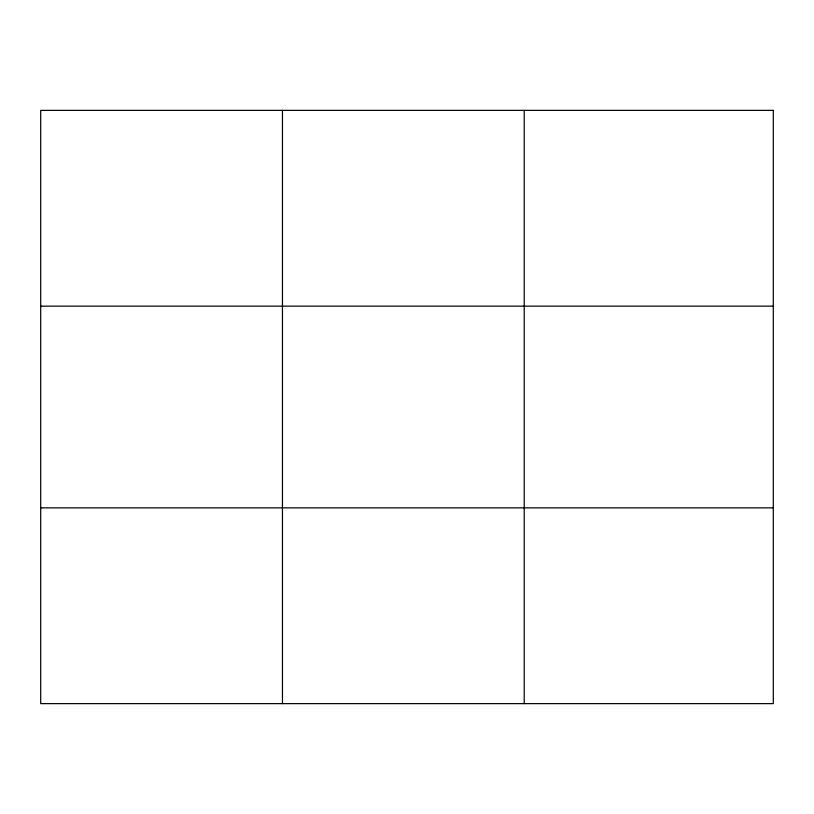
<?xml version="1.0" encoding="UTF-8"?>
<svg xmlns="http://www.w3.org/2000/svg" width="814" height="814" viewBox="0 0 814 814"><rect width="100%" height="100%" fill="white"/><g stroke="black" fill="none" stroke-linecap="round" stroke-linejoin="round"><path stroke-width="1.22" d="M282.458 110.368L282.458 703.632M524.216 110.368L524.216 703.632M40.7 306.145L773.3 306.145M40.7 507.855L773.3 507.855M773.3 110.368L773.3 703.632L40.7 703.632L40.7 110.368L773.3 110.368"/></g></svg>
